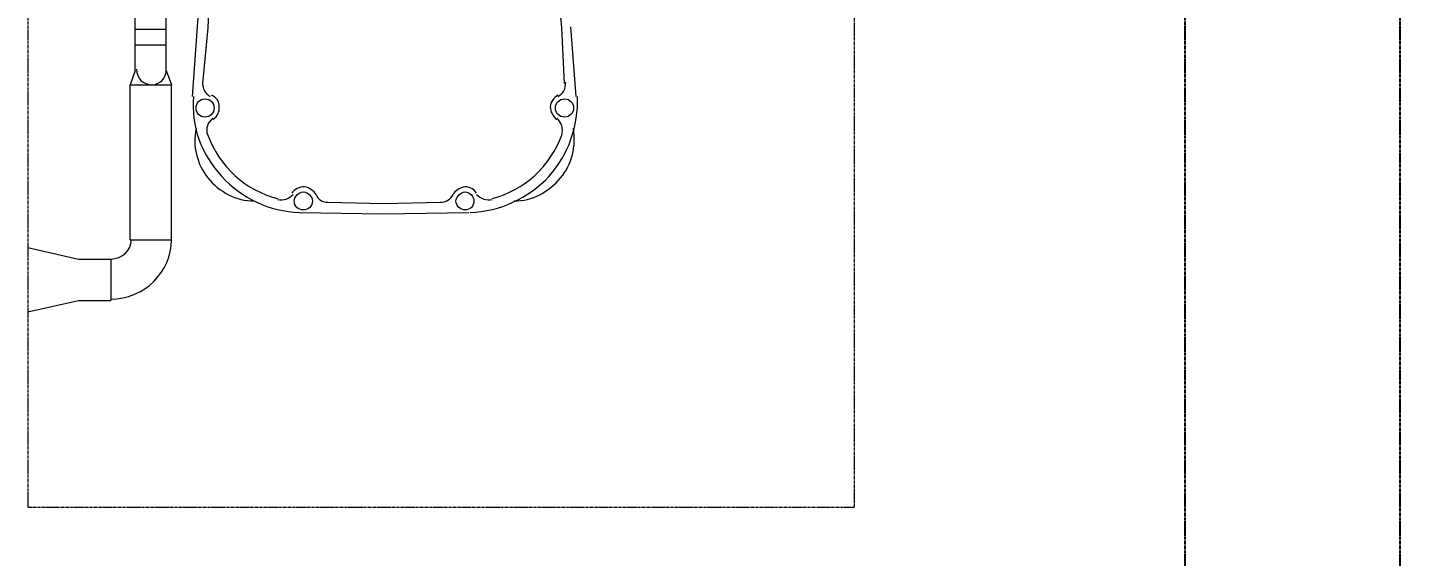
# Model space of a CAD drawing. Header units: millimetres. Extents: x -9013 to 516, y -36629 to 6082.
# Drawn here: x -3547.8 to -3124.4, y -22628.4 to -22468.5 of the extents above; entities that cross this region are included whole.
import ezdxf

# ---------------------------------------------------------------- set-up
doc = ezdxf.new("R2010")
doc.units = ezdxf.units.MM
doc.header["$LTSCALE"] = 0.05
doc.linetypes.add('CENTER', pattern=[50.8, 31.75, -6.35, 6.35, -6.35])
doc.linetypes.add('CENTER2', pattern=[28.575, 19.05, -3.175, 3.175, -3.175])
doc.layers.get('0').update_dxf_attribs({"lineweight": 18})
doc.layers.get('Defpoints').update_dxf_attribs({"color": 140, "lineweight": 18})
doc.layers.add('1', color=7, linetype='Continuous')
doc.layers.add('HWAT___5CS', color=3, linetype='CENTER2')
doc.layers.add('G-Anno-Std-Cntr', color=1, linetype='CENTER2', lineweight=18)
doc.styles.add('trebuchet_MS', font='trebuc.ttf')
doc.dimstyles.new('MGP', dxfattribs={"dimtxt": 2.5, "dimasz": 2.5, "dimexe": 1.25, "dimexo": 0.625, "dimtad": 1, "dimdec": 0, "dimtxsty": 'trebuchet_MS', "dimcen": 2.5, "dimclrt": 7, "dimadec": 0, "dimazin": 0, "dimtfac": 1, "dimtdec": 0, "dimtmove": 0, "dimatfit": 3, "dimfxl": 1.148294, "dimfxlon": 1, "dimarcsym": 2})

# ---------------------------------------------------------------- blocks, each defined once
blk = doc.blocks.new('*D544')
at = {"color": 0, "lineweight": -2, "transparency": 16777216}
for p, q in [((-2994.95, -22613.61), (-2867.12, -22613.61)), ((-2880.12, -22688.61), (-2880.12, -22638.61)), ((-2994.95, -22713.61), (-2867.12, -22713.61))]:
    blk.add_line(p, q, dxfattribs=at)
at = {"color": 0, "transparency": 16777216}
for points in [[(-2884.28, -22638.61), (-2875.95, -22638.61), (-2880.12, -22613.61)], [(-2884.28, -22688.61), (-2875.95, -22688.61), (-2880.12, -22713.61)]]:
    blk.add_solid(points, dxfattribs=at)
at = {"layer": 'Defpoints', "color": 0, "transparency": 16777216}
for p in [(-3321, -22613.61), (-2880.12, -22613.61), (-3321, -22713.61)]:
    blk.add_point(p, dxfattribs=at)
at = {"color": 7, "transparency": 16777216, "insert": (-2898.84, -22663.61), "char_height": 25, "attachment_point": 5, "rotation": 90, "style": 'trebuchet_MS'}
blk.add_mtext('100', dxfattribs=at)
blk = doc.blocks.new('*D545')
at = {"color": 0, "lineweight": -2, "transparency": 16777216}
for p, q in [((-2994.95, -22163.61), (-2867.12, -22163.61)), ((-2880.12, -22588.61), (-2880.12, -22188.61)), ((-2994.95, -22613.61), (-2867.12, -22613.61))]:
    blk.add_line(p, q, dxfattribs=at)
at = {"color": 0, "transparency": 16777216}
for points in [[(-2884.28, -22188.61), (-2875.95, -22188.61), (-2880.12, -22163.61)], [(-2884.28, -22588.61), (-2875.95, -22588.61), (-2880.12, -22613.61)]]:
    blk.add_solid(points, dxfattribs=at)
at = {"layer": 'Defpoints', "color": 0, "transparency": 16777216}
for p in [(-3321, -22163.61), (-2880.12, -22163.61), (-3321, -22613.61)]:
    blk.add_point(p, dxfattribs=at)
at = {"color": 7, "transparency": 16777216, "insert": (-2898.84, -22388.61), "char_height": 25, "attachment_point": 5, "rotation": 90, "style": 'trebuchet_MS'}
blk.add_mtext('450', dxfattribs=at)
blk = doc.blocks.new('gas meter 1')
at = {"layer": '1', "color": 0, "lineweight": 5}
for points in [[(-6426.24, 2933.18), (-6428.98, 2892.51), (-6430.54, 2871.4)], [(-6425.07, 2908.93), (-6425.85, 2892.12), (-6427.41, 2875.31)], [(-6317.93, 2875.31), (-6318.71, 2892.12), (-6320.28, 2908.93)], [(-6447.75, 2879.22), (-6447.75, 2897.98)], [(-6438.36, 2879.22), (-6438.36, 2900.33)], [(-6314.41, 2871.4), (-6315.97, 2892.51)], [(-6447.75, 2891.73), (-6438.36, 2891.73)], [(-6447.75, 2887.04), (-6438.36, 2887.04)], [(-6389.48, 2839.33), (-6372.67, 2838.94)], [(-6372.67, 2838.94), (-6355.47, 2839.33)], [(-6398.09, 2836.21), (-6372.67, 2835.81), (-6346.86, 2836.21)], [(-6449.31, 2827.99), (-6436.8, 2827.99)], [(-6455.17, 2822.13), (-6455.17, 2809.62)]]:
    blk.add_lwpolyline(points, dxfattribs=at)
at = {"layer": '1', "color": 42, "lineweight": 9}
for points in [[(-6447.75, 2879.22), (-6449.31, 2874.92)], [(-6438.36, 2879.22), (-6436.8, 2874.92)], [(-6449.31, 2827.99), (-6449.31, 2874.92), (-6436.8, 2874.92)], [(-6436.8, 2827.99), (-6436.8, 2874.92)], [(-6480.2, 2825.65), (-6464.95, 2822.13)], [(-6464.95, 2822.13), (-6455.17, 2822.13)], [(-6480.2, 2806.1), (-6464.95, 2809.62)], [(-6464.95, 2809.62), (-6455.17, 2809.62)]]:
    blk.add_lwpolyline(points, dxfattribs=at)
at = {"layer": '1', "color": 0, "lineweight": 5}
for points, knots in [([(-6447.35, 2879.61), (-6447.35, 2876.87), (-6445.4, 2874.92), (-6442.66, 2874.92), (-6440.32, 2874.92), (-6438.36, 2876.87), (-6438.36, 2879.61)], [0, 0, 0, 0, 1, 1, 1, 2, 2, 2, 2]), ([(-6430.15, 2871.4), (-6430.93, 2862.4), (-6427.8, 2853.8), (-6421.55, 2847.15), (-6415.68, 2840.51), (-6407.08, 2836.6), (-6398.09, 2836.21)], [0, 0, 0, 0, 1, 1, 1, 2, 2, 2, 2]), ([(-6424.28, 2864.36), (-6422.72, 2865.53), (-6422.33, 2866.7), (-6422.33, 2868.27), (-6422.33, 2869.83), (-6423.11, 2871.01), (-6424.68, 2871.79)], [0, 0, 0, 0, 1, 1, 1, 2, 2, 2, 2]), ([(-6346.47, 2836.21), (-6337.48, 2836.6), (-6328.88, 2840.51), (-6322.62, 2847.15), (-6316.76, 2853.8), (-6313.63, 2862.4), (-6314.02, 2871.4)], [0, 0, 0, 0, 1, 1, 1, 2, 2, 2, 2]), ([(-6319.88, 2871.79), (-6321.06, 2871.01), (-6322.23, 2869.83), (-6322.23, 2868.27), (-6322.23, 2866.7), (-6321.45, 2865.53), (-6320.28, 2864.36)], [0, 0, 0, 0, 1, 1, 1, 2, 2, 2, 2]), ([(-6426.63, 2870.61), (-6428.19, 2870.61), (-6429.37, 2869.44), (-6429.37, 2867.88), (-6429.37, 2866.31), (-6428.19, 2865.14), (-6426.63, 2865.14), (-6425.07, 2865.14), (-6423.89, 2866.31), (-6423.89, 2867.88), (-6423.89, 2869.44), (-6425.07, 2870.61), (-6426.63, 2870.61)], [0, 0, 0, 0, 1, 1, 1, 2, 2, 2, 3, 3, 3, 4, 4, 4, 4]), ([(-6317.93, 2870.61), (-6319.49, 2870.61), (-6320.67, 2869.44), (-6320.67, 2867.88), (-6320.67, 2866.31), (-6319.49, 2865.14), (-6317.93, 2865.14), (-6316.37, 2865.14), (-6315.19, 2866.31), (-6315.19, 2867.88), (-6315.19, 2869.44), (-6316.37, 2870.61), (-6317.93, 2870.61)], [0, 0, 0, 0, 1, 1, 1, 2, 2, 2, 3, 3, 3, 4, 4, 4, 4]), ([(-6429.37, 2861.62), (-6430.54, 2856.54), (-6428.98, 2850.67), (-6425.85, 2846.76), (-6422.33, 2842.46), (-6417.25, 2839.72), (-6411.77, 2839.72)], [0, 0, 0, 0, 1, 1, 1, 2, 2, 2, 2]), ([(-6333.18, 2839.72), (-6327.71, 2839.72), (-6322.62, 2842.46), (-6319.1, 2846.76), (-6315.58, 2850.67), (-6314.41, 2856.54), (-6315.19, 2861.62)], [0, 0, 0, 0, 1, 1, 1, 2, 2, 2, 2]), ([(-6393, 2841.68), (-6393.79, 2842.85), (-6394.96, 2843.63), (-6396.52, 2844.03), (-6398.09, 2844.03), (-6399.65, 2843.24), (-6400.43, 2842.07)], [0, 0, 0, 0, 1, 1, 1, 2, 2, 2, 2]), ([(-6396.91, 2842.46), (-6398.48, 2842.46), (-6399.65, 2840.9), (-6399.65, 2839.72), (-6399.65, 2838.16), (-6398.48, 2836.99), (-6396.91, 2836.99), (-6395.35, 2836.99), (-6394.18, 2838.16), (-6394.18, 2839.72), (-6394.18, 2840.9), (-6395.35, 2842.46), (-6396.91, 2842.46)], [0, 0, 0, 0, 1, 1, 1, 2, 2, 2, 3, 3, 3, 4, 4, 4, 4]), ([(-6344.52, 2842.07), (-6345.3, 2843.24), (-6346.47, 2844.03), (-6348.04, 2844.03), (-6349.6, 2843.63), (-6351.17, 2842.85), (-6351.56, 2841.68)], [0, 0, 0, 0, 1, 1, 1, 2, 2, 2, 2]), ([(-6348.04, 2842.46), (-6349.21, 2842.46), (-6350.77, 2840.9), (-6350.77, 2839.72), (-6350.77, 2838.16), (-6349.21, 2836.99), (-6348.04, 2836.99), (-6346.47, 2836.99), (-6345.3, 2838.16), (-6345.3, 2839.72), (-6345.3, 2840.9), (-6346.47, 2842.46), (-6348.04, 2842.46)], [0, 0, 0, 0, 1, 1, 1, 2, 2, 2, 3, 3, 3, 4, 4, 4, 4])]:
    blk.add_open_spline(points, degree=3, knots=knots, dxfattribs=at)
for points in [[(-6427.41, 2875.7), (-6427.41, 2873.74), (-6426.63, 2872.18), (-6425.07, 2871.4)], [(-6319.88, 2871.4), (-6318.32, 2872.18), (-6317.54, 2873.74), (-6317.54, 2875.7)], [(-6424.28, 2864.75), (-6425.85, 2863.58), (-6426.63, 2861.62), (-6425.85, 2859.67)], [(-6318.71, 2859.67), (-6318.32, 2861.62), (-6318.71, 2863.58), (-6320.28, 2864.75)], [(-6425.85, 2859.67), (-6422.33, 2850.28), (-6414.51, 2842.85), (-6404.73, 2840.51)], [(-6339.83, 2840.51), (-6330.05, 2842.85), (-6322.23, 2850.28), (-6318.71, 2859.67)], [(-6404.73, 2840.12), (-6402.78, 2839.72), (-6401.21, 2840.51), (-6400.04, 2841.68)], [(-6393, 2841.68), (-6392.61, 2840.12), (-6391.05, 2839.33), (-6389.48, 2839.33)], [(-6355.47, 2839.33), (-6353.9, 2839.33), (-6352.34, 2840.12), (-6351.56, 2841.68)], [(-6344.52, 2841.68), (-6343.35, 2840.51), (-6341.39, 2839.72), (-6339.83, 2840.12)]]:
    blk.add_open_spline(points, degree=3, dxfattribs=at)
at = {"layer": '1', "color": 42, "lineweight": 9}
for points in [[(-6455.17, 2822.13), (-6451.66, 2822.13), (-6448.92, 2824.87), (-6448.92, 2827.99)], [(-6455.17, 2810.01), (-6445.01, 2810.01), (-6436.8, 2818.22), (-6436.8, 2827.99)]]:
    blk.add_open_spline(points, degree=3, dxfattribs=at)
at = {"layer": 'G-Anno-Std-Cntr'}
blk.add_lwpolyline([(-6480.2, 2746.98), (-6230.2, 2746.98), (-6230.2, 3196.98), (-6480.2, 3196.98)], close=True, dxfattribs=at)

msp = doc.modelspace()

# ---------------------------------------------------------------- linework, layer by layer
at = {"layer": 'HWAT___5CS', "color": 2}
for p, q in [((-3197.85, -24413.61), (-3197.85, -22063.61)), ((-3132.85, -24413.61), (-3132.85, -22063.61))]:
    msp.add_line(p, q, dxfattribs=at)

# ---------------------------------------------------------------- block references
at = {"layer": 'G-Anno-Std-Cntr', "color": 7, "linetype": 'CENTER'}
msp.add_blockref('gas meter 1', (2932.35, -25360.58), dxfattribs=at)

# ---------------------------------------------------------------- dimensions: what is measured, and where the dimension line sits
for base, p1, p2, picture, middle in [((-2880.12, -22163.61), (-3321, -22613.61), (-3321, -22163.61), '*D545', (-2898.84, -22388.61)), ((-2880.12, -22613.61), (-3321, -22713.61), (-3321, -22613.61), '*D544', (-2898.84, -22663.61))]:
    dim = msp.add_linear_dim(base=base, p1=p1, p2=p2, angle=90, dimstyle='MGP', override={"dimscale": 100, "dimtxt": 0.25, "dimasz": 0.25, "dimexe": 0.13, "dimexo": 0.06, "dimgap": 0.06, "dimarcsym": 1})
    dim.commit()
    dim.dimension.update_dxf_attribs({"geometry": picture, "text_midpoint": middle})

doc.saveas('drawing.dxf')
